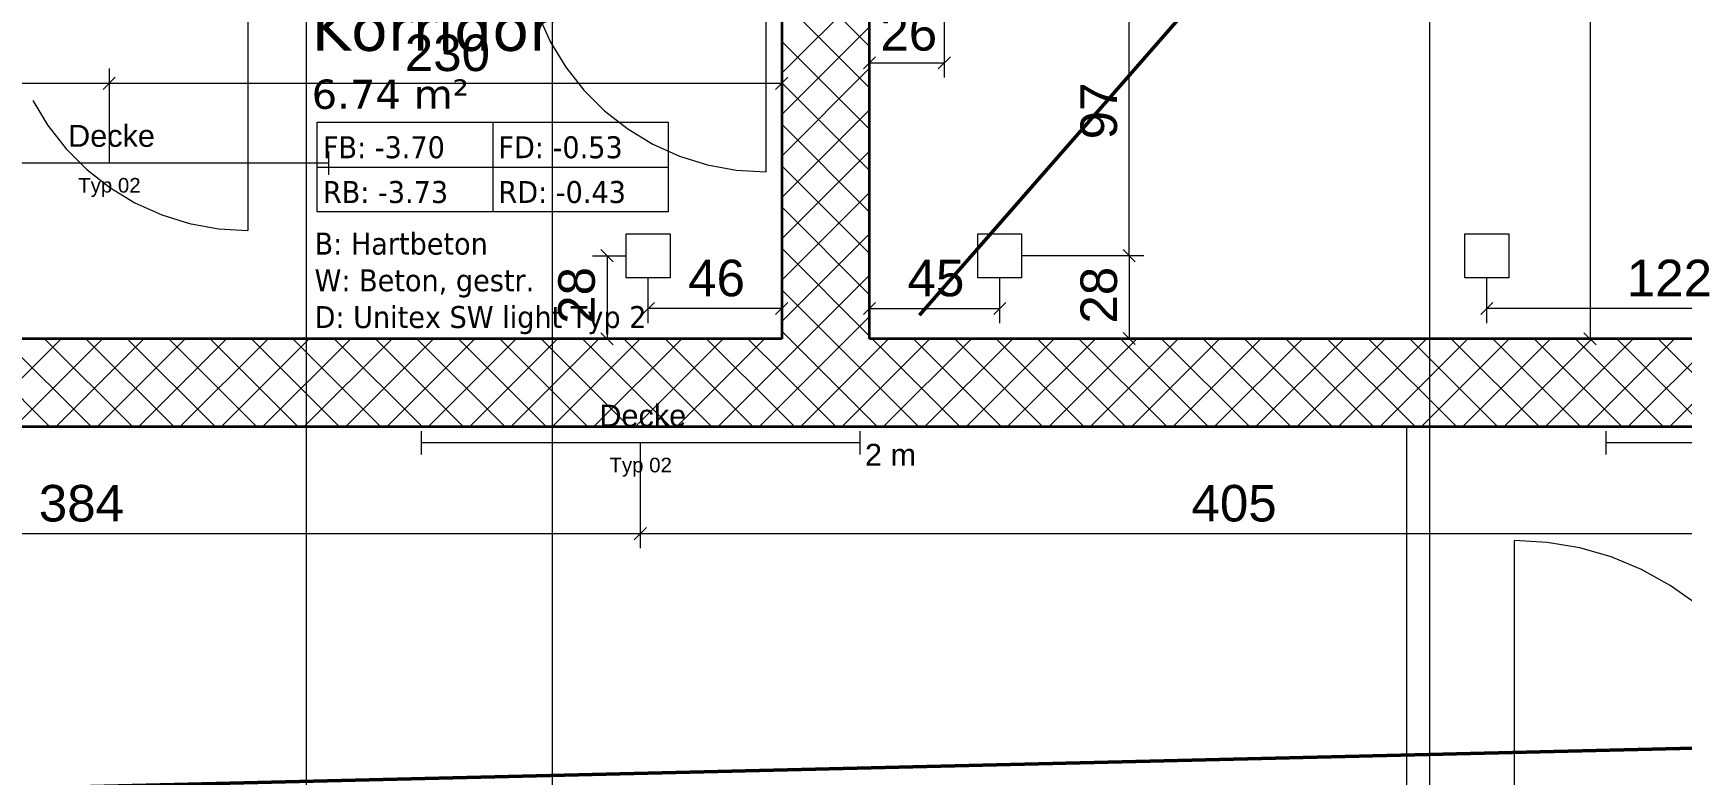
# Model space of a CAD drawing. Extents: x -1132 to 613, y -179 to 712.
# Drawn here: x -1022.7 to -910, y 269.1 to 319.8 of the extents above; entities that cross this region are included whole.
import ezdxf
from ezdxf.lldxf.tags import DXFTag

# ---------------------------------------------------------------- set-up
doc = ezdxf.new("R2010")
doc.units = 0
doc.layers.get('0').update_dxf_attribs({"lineweight": 13})
for name, color, linetype, lineweight in [('A-AREA-____-IDEN', 7, 'Continuous', 5), ('A-DOOR-OPNG-OTLN', 7, 'Continuous', 9), ('A-FLOR-____-OTLN', 7, 'Continuous', 9), ('A-WALL-____-MCUT', 7, 'Continuous', 35), ('A-WALL-____-PATT', 7, 'Continuous', 35), ('S-GRID-____-OTLN', 7, 'Continuous', 5)]:
    doc.layers.add(name, color=color, linetype=linetype, lineweight=lineweight)
for name, color, linetype, lineweight, true_color in [('EL01_VVV_Mass', 7, 'Continuous', 13, 0xb2b200), ('EL01_WAN_HLKS', 5, 'Continuous', 13, 0x0000ff), ('EL01_WAN_Leuchten', 7, 'Continuous', 13, 0x0080ff), ('EL01_WAN_Leuchtentyp', 7, 'Continuous', 13, 0x0099ff), ('X_Geometrie', 3, 'Continuous', 50, 0x00ff00)]:
    doc.layers.add(name, color=color, linetype=linetype, lineweight=lineweight, true_color=true_color)
doc.styles.get("Standard").update_dxf_attribs({"font": 'arial.ttf'})
tags = doc.linetypes.add('_Rasterlinie_', pattern=[0.375, 0.2, -0.05, 0.075, -0.05]).pattern_tags.tags
tags[10:11] = [DXFTag(74, 4), DXFTag(75, 0), DXFTag(340, '0'), DXFTag(46, 1.0), DXFTag(50, 0.0), DXFTag(44, 0.0), DXFTag(45, 0.0)]
tags[8:9] = [DXFTag(74, 4), DXFTag(75, 0), DXFTag(340, '0'), DXFTag(46, 1.0), DXFTag(50, 0.0), DXFTag(44, 0.0), DXFTag(45, 0.0)]
tags[6:7] = [DXFTag(74, 4), DXFTag(75, 0), DXFTag(340, '0'), DXFTag(46, 1.0), DXFTag(50, 0.0), DXFTag(44, 0.0), DXFTag(45, 0.0)]
tags[4:5] = [DXFTag(74, 4), DXFTag(75, 0), DXFTag(340, '0'), DXFTag(46, 1.0), DXFTag(50, 0.0), DXFTag(44, 0.0), DXFTag(45, 0.0)]

# ---------------------------------------------------------------- blocks, each defined once
blk = doc.blocks.new('Referenz-A0UNPDE96I', base_point=(-1115.89, -117.37))
at = {"layer": 'A-AREA-____-IDEN', "color": 0, "linetype": 'Continuous', "ltscale": 0.13}
for p, q in [((-1003.27, 313.68), (-979.27, 313.68)), ((-1003.27, 307.56), (-1003.27, 313.68)), ((-991.27, 313.68), (-991.27, 307.56)), ((-979.27, 313.68), (-979.27, 307.56)), ((-1003.27, 310.62), (-979.27, 310.62)), ((-979.27, 307.56), (-1003.27, 307.56))]:
    blk.add_line(p, q, dxfattribs=at)
at = {"layer": 'A-DOOR-OPNG-OTLN', "color": 0, "linetype": 'Continuous', "ltscale": 0.13}
for p, q in [((-972.61, 326.88), (-972.61, 310.28)), ((-1008.01, 322.88), (-1008.01, 306.28)), ((-988.14, 320.99), (-987.31, 319.16)), ((-987.31, 319.16), (-986.28, 317.45)), ((-986.28, 317.45), (-985.04, 315.87)), ((-985.04, 315.87), (-983.62, 314.45)), ((-1022.71, 315.16), (-1021.68, 313.45)), ((-983.62, 314.45), (-982.04, 313.22)), ((-1021.68, 313.45), (-1020.44, 311.87)), ((-982.04, 313.22), (-980.33, 312.18)), ((-980.33, 312.18), (-978.5, 311.36)), ((-1020.44, 311.87), (-1019.02, 310.45)), ((-978.5, 311.36), (-976.59, 310.76)), ((-1019.02, 310.45), (-1017.44, 309.22)), ((-976.59, 310.76), (-974.62, 310.4)), ((-974.62, 310.4), (-972.61, 310.28)), ((-1017.44, 309.22), (-1015.73, 308.18)), ((-1015.73, 308.18), (-1013.9, 307.36)), ((-1013.9, 307.36), (-1011.99, 306.76)), ((-1011.99, 306.76), (-1010.02, 306.4)), ((-1010.02, 306.4), (-1008.01, 306.28)), ((-921.41, 265.08), (-921.41, 285.08)), ((-919.18, 284.95), (-921.41, 285.08)), ((-916.96, 284.58), (-919.18, 284.95)), ((-914.81, 283.96), (-916.96, 284.58)), ((-912.74, 283.1), (-914.81, 283.96)), ((-910.77, 282.01), (-912.74, 283.1)), ((-908.94, 280.71), (-910.77, 282.01))]:
    blk.add_line(p, q, dxfattribs=at)
at = {"layer": 'A-FLOR-____-OTLN', "color": 0, "linetype": 'Continuous', "ltscale": 0.13}
blk.add_line((-928.81, 292.88), (-928.81, 264.88), dxfattribs=at)
at = {"layer": 'A-WALL-____-MCUT', "color": 0, "linetype": 'Continuous', "ltscale": 0.35}
for p, q in [((-965.51, 298.88), (-965.51, 418.08)), ((-971.51, 367.68), (-971.51, 298.88)), ((-971.51, 298.88), (-1055.11, 298.88)), ((-898.91, 298.88), (-965.51, 298.88)), ((-1055.11, 292.88), (-775.31, 292.88))]:
    blk.add_line(p, q, dxfattribs=at)
at = {"layer": 'A-WALL-____-PATT', "color": 0, "linetype": 'Continuous', "lineweight": 9, "ltscale": 0.13}
for p, q in [((-965.51, 318.86), (-971.51, 324.86)), ((-971.51, 317.03), (-965.51, 323.03)), ((-965.51, 316.03), (-971.51, 322.03)), ((-971.51, 314.2), (-965.51, 320.2)), ((-965.51, 313.2), (-971.51, 319.2)), ((-971.51, 311.37), (-965.51, 317.37)), ((-965.51, 310.37), (-971.51, 316.37)), ((-971.51, 308.54), (-965.51, 314.54)), ((-965.51, 307.54), (-971.51, 313.54)), ((-971.51, 305.71), (-965.51, 311.71)), ((-965.51, 304.71), (-971.51, 310.71)), ((-971.51, 302.88), (-965.51, 308.88)), ((-965.51, 301.89), (-971.51, 307.89)), ((-971.51, 300.06), (-965.51, 306.06)), ((-965.51, 299.06), (-971.51, 305.06)), ((-971.51, 297.23), (-965.51, 303.23)), ((-965.51, 296.23), (-971.51, 302.23)), ((-971.51, 294.4), (-965.51, 300.4)), ((-1021.56, 292.88), (-1027.56, 298.88)), ((-1026.78, 292.88), (-1020.78, 298.88)), ((-1018.73, 292.88), (-1024.73, 298.88)), ((-1023.95, 292.88), (-1017.95, 298.88)), ((-1015.9, 292.88), (-1021.9, 298.88)), ((-1021.12, 292.88), (-1015.12, 298.88)), ((-1013.08, 292.88), (-1019.08, 298.88)), ((-1018.29, 292.88), (-1012.29, 298.88)), ((-1010.25, 292.88), (-1016.25, 298.88)), ((-1015.46, 292.88), (-1009.46, 298.88)), ((-1007.42, 292.88), (-1013.42, 298.88)), ((-1012.63, 292.88), (-1006.63, 298.88)), ((-1004.59, 292.88), (-1010.59, 298.88)), ((-1009.81, 292.88), (-1003.81, 298.88)), ((-1001.76, 292.88), (-1007.76, 298.88)), ((-1006.98, 292.88), (-1000.98, 298.88)), ((-998.93, 292.88), (-1004.93, 298.88)), ((-1004.15, 292.88), (-998.15, 298.88)), ((-996.1, 292.88), (-1002.1, 298.88)), ((-1001.32, 292.88), (-995.32, 298.88)), ((-993.28, 292.88), (-999.28, 298.88)), ((-998.49, 292.88), (-992.49, 298.88)), ((-990.45, 292.88), (-996.45, 298.88)), ((-995.66, 292.88), (-989.66, 298.88)), ((-987.62, 292.88), (-993.62, 298.88)), ((-992.83, 292.88), (-986.83, 298.88)), ((-984.79, 292.88), (-990.79, 298.88)), ((-990.01, 292.88), (-984.01, 298.88)), ((-981.96, 292.88), (-987.96, 298.88)), ((-987.18, 292.88), (-981.18, 298.88)), ((-979.13, 292.88), (-985.13, 298.88)), ((-984.35, 292.88), (-978.35, 298.88)), ((-976.31, 292.88), (-982.31, 298.88)), ((-981.52, 292.88), (-975.52, 298.88)), ((-973.48, 292.88), (-979.48, 298.88)), ((-978.69, 292.88), (-972.69, 298.88)), ((-971.51, 293.74), (-976.65, 298.88)), ((-971.51, 296.57), (-973.82, 298.88)), ((-965.51, 293.4), (-971.51, 299.4)), ((-965.51, 297.57), (-964.21, 298.88)), ((-965.51, 294.74), (-961.38, 298.88)), ((-959.34, 292.88), (-965.34, 298.88)), ((-964.55, 292.88), (-958.55, 298.88)), ((-956.51, 292.88), (-962.51, 298.88)), ((-961.72, 292.88), (-955.72, 298.88)), ((-953.68, 292.88), (-959.68, 298.88)), ((-958.89, 292.88), (-952.89, 298.88)), ((-950.85, 292.88), (-956.85, 298.88)), ((-956.07, 292.88), (-950.07, 298.88)), ((-948.02, 292.88), (-954.02, 298.88)), ((-953.24, 292.88), (-947.24, 298.88)), ((-945.19, 292.88), (-951.19, 298.88)), ((-950.41, 292.88), (-944.41, 298.88)), ((-942.36, 292.88), (-948.36, 298.88)), ((-947.58, 292.88), (-941.58, 298.88)), ((-939.54, 292.88), (-945.54, 298.88)), ((-944.75, 292.88), (-938.75, 298.88)), ((-936.71, 292.88), (-942.71, 298.88)), ((-941.92, 292.88), (-935.92, 298.88)), ((-933.88, 292.88), (-939.88, 298.88)), ((-939.09, 292.88), (-933.09, 298.88)), ((-931.05, 292.88), (-937.05, 298.88)), ((-936.27, 292.88), (-930.27, 298.88)), ((-928.22, 292.88), (-934.22, 298.88)), ((-933.44, 292.88), (-927.44, 298.88)), ((-925.39, 292.88), (-931.39, 298.88)), ((-930.61, 292.88), (-924.61, 298.88)), ((-922.57, 292.88), (-928.57, 298.88)), ((-927.78, 292.88), (-921.78, 298.88)), ((-919.74, 292.88), (-925.74, 298.88)), ((-924.95, 292.88), (-918.95, 298.88)), ((-916.91, 292.88), (-922.91, 298.88)), ((-922.12, 292.88), (-916.12, 298.88)), ((-914.08, 292.88), (-920.08, 298.88)), ((-919.3, 292.88), (-913.3, 298.88)), ((-911.25, 292.88), (-917.25, 298.88)), ((-916.47, 292.88), (-910.47, 298.88)), ((-908.42, 292.88), (-914.42, 298.88)), ((-913.64, 292.88), (-907.64, 298.88)), ((-905.6, 292.88), (-911.6, 298.88)), ((-910.81, 292.88), (-904.81, 298.88)), ((-970.21, 292.88), (-965.51, 297.57)), ((-975.86, 292.88), (-971.51, 297.23)), ((-967.82, 292.88), (-971.51, 296.57)), ((-962.16, 292.88), (-965.51, 296.23)), ((-973.04, 292.88), (-971.51, 294.4)), ((-967.38, 292.88), (-965.51, 294.74)), ((-970.65, 292.88), (-971.51, 293.74)), ((-964.99, 292.88), (-965.51, 293.4))]:
    blk.add_line(p, q, dxfattribs=at)
at = {"layer": 'S-GRID-____-OTLN', "color": 0, "linetype": '_Rasterlinie_', "ltscale": 0.13}
for p, q in [((-987.21, 645.66), (-987.21, 244.87)), ((-1004.01, -113.6), (-1004.01, 631.48)), ((-927.21, -113.6), (-927.21, 631.48))]:
    blk.add_line(p, q, dxfattribs=at)
at = {"layer": 'X_Geometrie', "color": 0, "linetype": 'Continuous', "ltscale": 0.5}
for p, q in [((-860.47, 416.74), (-962.09, 300.49)), ((-1107.61, 266.12), (-130.74, 289.53))]:
    blk.add_line(p, q, dxfattribs=at)
at = {"layer": 'A-AREA-____-IDEN', "color": 0, "linetype": 'Continuous', "ltscale": 0.13, "attachment_point": 1}
for s, insert, char_height in [('{\\fVerdana;Korridor}', (-1003.66, 321.57), 3), ('{\\fVerdana;6.74 m²}', (-1003.65, 316.6), 2), ('{\\W0.9;\\fVerdana;FB: -3.70}', (-1002.88, 312.72), 1.5), ('{\\W0.9;\\fVerdana;FD: -0.53}', (-990.88, 312.72), 1.5), ('{\\W0.9;\\fVerdana;RB: -3.73}', (-1002.88, 309.66), 1.5), ('{\\W0.9;\\fVerdana;RD: -0.43}', (-990.88, 309.66), 1.5), ('{\\W0.9;\\fVerdana;B: Hartbeton}', (-1003.45, 306.13), 1.5), ('{\\W0.9;\\fVerdana;W: Beton, gestr.}', (-1003.45, 303.62), 1.5), ('{\\W0.9;\\fVerdana;D: Unitex SW light Typ 2}', (-1003.45, 301.11), 1.5)]:
    blk.add_mtext(s, dxfattribs=dict(at, insert=insert, char_height=char_height))
blk = doc.blocks.new('Maß-A0UNPE5N6I', base_point=(-919.75, 298.46))
at = {"color": 0, "lineweight": -2}
for p, q in [((-917.25, 364.28), (-910.94, 364.28)), ((-915.84, 363.86), (-916.67, 364.69)), ((-916.25, 364.28), (-916.25, 298.88)), ((-917.25, 298.88), (-898.91, 298.88)), ((-915.84, 298.46), (-916.67, 299.29))]:
    blk.add_line(p, q, dxfattribs=at)
at = {"color": 0, "lineweight": -2, "insert": (-919.75, 333.38), "char_height": 2.5, "attachment_point": 1, "rotation": 90}
blk.add_mtext('{\\fArial;327}', dxfattribs=at)
blk = doc.blocks.new('Maß-A0UNPE5P6I', base_point=(-986.79, 298.46))
at = {"color": 0, "lineweight": -2}
for p, q in [((-984.45, 304.55), (-982.14, 304.55)), ((-983.04, 304.14), (-983.87, 304.97)), ((-983.45, 304.55), (-983.45, 298.88)), ((-984.45, 298.88), (-971.51, 298.88)), ((-983.04, 298.46), (-983.87, 299.29))]:
    blk.add_line(p, q, dxfattribs=at)
at = {"color": 0, "lineweight": -2, "insert": (-986.79, 299.9), "char_height": 2.5, "attachment_point": 1, "rotation": 90}
blk.add_mtext('{\\fArial;28}', dxfattribs=at)
blk = doc.blocks.new('Deckendose UP-A0UNPE796I', base_point=(-924.81, 303.05))
at = {"color": 0, "lineweight": -2}
for p, q in [((-924.81, 306.05), (-921.81, 306.05)), ((-924.81, 303.05), (-924.81, 306.05)), ((-921.81, 306.05), (-921.81, 303.05)), ((-921.81, 303.05), (-924.81, 303.05))]:
    blk.add_line(p, q, dxfattribs=at)
blk = doc.blocks.new('Maß-A0UNPE7X6I', base_point=(-981.05, 298.88))
at = {"color": 0, "lineweight": -2}
for p, q in [((-980.64, 299.95), (-980.64, 303.05)), ((-971.51, 301.95), (-971.51, 298.88)), ((-981.05, 300.53), (-980.22, 301.36)), ((-971.51, 300.95), (-980.64, 300.95)), ((-971.93, 300.53), (-971.1, 301.36))]:
    blk.add_line(p, q, dxfattribs=at)
at = {"color": 0, "lineweight": -2, "insert": (-977.91, 304.28), "char_height": 2.5, "attachment_point": 1}
blk.add_mtext('{\\fArial;46}', dxfattribs=at)
blk = doc.blocks.new('Maß-A0UNPEBV6I', base_point=(-958.97, 304.14))
at = {"color": 0, "lineweight": -2}
for p, q in [((-946.75, 324.04), (-958.97, 324.04)), ((-948.17, 324.45), (-947.34, 323.62)), ((-947.75, 304.55), (-947.75, 324.04)), ((-946.75, 304.55), (-955.11, 304.55)), ((-948.17, 304.97), (-947.34, 304.14))]:
    blk.add_line(p, q, dxfattribs=at)
at = {"color": 0, "lineweight": -2, "insert": (-951.09, 312.51), "char_height": 2.5, "attachment_point": 1, "rotation": 90}
blk.add_mtext('{\\fArial;97}', dxfattribs=at)
blk = doc.blocks.new('Maß-A0UNPECT6I', base_point=(-981.59, 284.55))
at = {"color": 0, "lineweight": -2}
for p, q in [((-981.17, 284.55), (-981.17, 291.75)), ((-900.17, 284.55), (-900.17, 291.75)), ((-980.76, 285.96), (-981.59, 285.13)), ((-981.17, 285.55), (-900.17, 285.55)), ((-899.76, 285.96), (-900.59, 285.13))]:
    blk.add_line(p, q, dxfattribs=at)
at = {"color": 0, "lineweight": -2, "insert": (-943.5, 288.88), "char_height": 2.5, "attachment_point": 1}
blk.add_mtext('{\\fArial;405}', dxfattribs=at)
blk = doc.blocks.new('LED-Langfeldleuchte 37W-A0UNPED76I', base_point=(-1032.49, 310.08))
at = {"color": 0, "lineweight": -2}
for p, q in [((-1032.49, 311.68), (-1032.49, 310.08)), ((-1002.49, 311.68), (-1002.49, 310.08)), ((-1002.49, 310.88), (-1032.49, 310.88))]:
    blk.add_line(p, q, dxfattribs=at)
blk = doc.blocks.new('Bemerkung 1-A0UNPED96I', base_point=(-1019.61, 308.87))
at = {"color": 0, "lineweight": -2, "insert": (-1019.61, 309.87), "char_height": 1, "attachment_point": 1}
blk.add_mtext('{\\fArial;Typ 02}', dxfattribs=at)
blk = doc.blocks.new('Absolute Höhe-A0UNPEDB6I', base_point=(-1020.3, 312))
at = {"color": 0, "lineweight": -2, "insert": (-1020.3, 313.5), "char_height": 1.5, "attachment_point": 1}
blk.add_mtext('{\\fArial;Decke}', dxfattribs=at)
blk = doc.blocks.new('Maß-A0UNPEFD6I', base_point=(-1017.9, 298.88))
at = {"color": 0, "lineweight": -2}
for p, q in [((-1017.07, 316.76), (-1017.9, 315.93)), ((-1017.49, 317.35), (-1017.49, 310.88)), ((-971.1, 316.76), (-971.93, 315.93)), ((-971.51, 317.35), (-971.51, 298.88)), ((-1017.49, 316.35), (-971.51, 316.35))]:
    blk.add_line(p, q, dxfattribs=at)
at = {"color": 0, "lineweight": -2, "insert": (-997.28, 319.68), "char_height": 2.5, "attachment_point": 1}
blk.add_mtext('{\\fArial;230}', dxfattribs=at)
blk = doc.blocks.new('Maß-A0UNPET36I', base_point=(-965.93, 299.95))
at = {"color": 0, "lineweight": -2}
for p, q in [((-965.51, 299.95), (-965.51, 303.88)), ((-956.61, 299.95), (-956.61, 303.05)), ((-965.1, 301.36), (-965.93, 300.53)), ((-965.51, 300.95), (-956.61, 300.95)), ((-956.2, 301.36), (-957.02, 300.53))]:
    blk.add_line(p, q, dxfattribs=at)
at = {"color": 0, "lineweight": -2, "insert": (-962.91, 304.28), "char_height": 2.5, "attachment_point": 1}
blk.add_mtext('{\\fArial;45}', dxfattribs=at)
blk = doc.blocks.new('LED-Langfeldleuchte 37W-A0UNPF2B6I', base_point=(-915.17, 290.95))
at = {"color": 0, "lineweight": -2}
for p, q in [((-915.17, 292.55), (-915.17, 290.95)), ((-885.17, 292.55), (-885.17, 290.95)), ((-885.17, 291.75), (-915.17, 291.75))]:
    blk.add_line(p, q, dxfattribs=at)
blk = doc.blocks.new('Maß-A0UNPF376I', base_point=(-1038.08, 310.88))
at = {"color": 0, "lineweight": -2}
for p, q in [((-1037.25, 316.76), (-1038.08, 315.93)), ((-1037.66, 317.35), (-1037.66, 310.88)), ((-1017.07, 316.76), (-1017.9, 315.93)), ((-1017.49, 317.35), (-1017.49, 310.88)), ((-1037.66, 316.35), (-1017.49, 316.35))]:
    blk.add_line(p, q, dxfattribs=at)
at = {"color": 0, "lineweight": -2, "insert": (-1029.98, 319.68), "char_height": 2.5, "attachment_point": 1}
blk.add_mtext('{\\fArial;101}', dxfattribs=at)
blk = doc.blocks.new('Maß-A0UNPF3T6I', base_point=(-1058.33, 284.55))
at = {"color": 0, "lineweight": -2}
for p, q in [((-1057.91, 284.55), (-1057.91, 291.75)), ((-981.17, 284.55), (-981.17, 291.75)), ((-1057.5, 285.96), (-1058.33, 285.13)), ((-1057.91, 285.55), (-981.17, 285.55)), ((-980.76, 285.96), (-981.59, 285.13))]:
    blk.add_line(p, q, dxfattribs=at)
at = {"color": 0, "lineweight": -2, "insert": (-1022.3, 288.88), "char_height": 2.5, "attachment_point": 1}
blk.add_mtext('{\\fArial;384}', dxfattribs=at)
blk = doc.blocks.new('LED-Langfeldleuchte 37W-A0UNPF3X6I', base_point=(-996.17, 290.95))
at = {"color": 0, "lineweight": -2}
for p, q in [((-996.17, 292.55), (-996.17, 290.95)), ((-966.17, 292.55), (-966.17, 290.95)), ((-966.17, 291.75), (-996.17, 291.75))]:
    blk.add_line(p, q, dxfattribs=at)
blk = doc.blocks.new('Absolute Höhe-A0UNPF3Z6I', base_point=(-965.82, 290.19))
at = {"color": 0, "lineweight": -2, "insert": (-965.82, 291.69), "char_height": 1.5, "attachment_point": 1}
blk.add_mtext('{\\fArial;2 m}', dxfattribs=at)
blk = doc.blocks.new('Bemerkung 1-A0UNPF416I', base_point=(-983.29, 289.74))
at = {"color": 0, "lineweight": -2, "insert": (-983.29, 290.74), "char_height": 1, "attachment_point": 1}
blk.add_mtext('{\\fArial;Typ 02}', dxfattribs=at)
blk = doc.blocks.new('Absolute Höhe-A0UNPF436I', base_point=(-983.98, 292.87))
at = {"color": 0, "lineweight": -2, "insert": (-983.98, 294.37), "char_height": 1.5, "attachment_point": 1}
blk.add_mtext('{\\fArial;Decke}', dxfattribs=at)
blk = doc.blocks.new('Deckendose UP-A0UNPFBD6I', base_point=(-958.11, 303.05))
at = {"color": 0, "lineweight": -2}
for p, q in [((-958.11, 306.05), (-955.11, 306.05)), ((-958.11, 303.05), (-958.11, 306.05)), ((-955.11, 306.05), (-955.11, 303.05)), ((-955.11, 303.05), (-958.11, 303.05))]:
    blk.add_line(p, q, dxfattribs=at)
blk = doc.blocks.new('Deckendose UP-A0UNPFCJ6I', base_point=(-982.14, 303.05))
at = {"color": 0, "lineweight": -2}
for p, q in [((-982.14, 306.05), (-979.14, 306.05)), ((-982.14, 303.05), (-982.14, 306.05)), ((-979.14, 306.05), (-979.14, 303.05)), ((-979.14, 303.05), (-982.14, 303.05))]:
    blk.add_line(p, q, dxfattribs=at)
blk = doc.blocks.new('Maß-A0UNPFQN6I', base_point=(-955.11, 298.48))
at = {"color": 0, "lineweight": -2}
for p, q in [((-946.75, 304.55), (-955.11, 304.55)), ((-947.34, 304.14), (-948.17, 304.97)), ((-947.75, 304.55), (-947.75, 298.9)), ((-946.75, 298.9), (-954.56, 298.9)), ((-947.34, 298.48), (-948.17, 299.31))]:
    blk.add_line(p, q, dxfattribs=at)
at = {"color": 0, "lineweight": -2, "insert": (-951.09, 299.91), "char_height": 2.5, "attachment_point": 1, "rotation": 90}
blk.add_mtext('{\\fArial;28}', dxfattribs=at)
blk = doc.blocks.new('Maß-A0UNPFXT6I', base_point=(-965.93, 316.75))
at = {"color": 0, "lineweight": -2}
for p, q in [((-965.51, 316.75), (-965.51, 329.88)), ((-960.39, 316.75), (-960.39, 322.62)), ((-965.93, 317.33), (-965.1, 318.16)), ((-965.51, 317.75), (-960.39, 317.75)), ((-960.81, 317.33), (-959.98, 318.16))]:
    blk.add_line(p, q, dxfattribs=at)
at = {"color": 0, "lineweight": -2, "insert": (-964.77, 321.08), "char_height": 2.5, "attachment_point": 1}
blk.add_mtext('{\\fArial;26}', dxfattribs=at)
blk = doc.blocks.new('Maß-A0UNPG996I', base_point=(-923.73, 298.88))
at = {"color": 0, "lineweight": -2}
for p, q in [((-923.31, 299.95), (-923.31, 303.05)), ((-898.91, 301.95), (-898.91, 298.88)), ((-923.73, 300.53), (-922.9, 301.36)), ((-898.91, 300.95), (-923.31, 300.95)), ((-899.33, 300.53), (-898.5, 301.36))]:
    blk.add_line(p, q, dxfattribs=at)
at = {"color": 0, "lineweight": -2, "insert": (-913.74, 304.28), "char_height": 2.5, "attachment_point": 1}
blk.add_mtext('{\\fArial;122}', dxfattribs=at)

msp = doc.modelspace()

# ---------------------------------------------------------------- block references
at = {"color": 9, "lineweight": 25, "ltscale": 0.25, "true_color": 0xc0c0c0}
msp.add_blockref('Referenz-A0UNPDE96I', (-1115.89, -117.37), dxfattribs=at)
at = {"layer": 'EL01_VVV_Mass', "linetype": 'Continuous', "ltscale": 0.13}
for name, p in [('Maß-A0UNPE5N6I', (-919.75, 298.46)), ('Maß-A0UNPFXT6I', (-965.93, 316.75)), ('Maß-A0UNPEBV6I', (-958.97, 304.14)), ('Maß-A0UNPF376I', (-1038.08, 310.88)), ('Maß-A0UNPEFD6I', (-1017.9, 298.88)), ('Maß-A0UNPE5P6I', (-986.79, 298.46)), ('Maß-A0UNPE7X6I', (-981.05, 298.88)), ('Maß-A0UNPET36I', (-965.93, 299.95)), ('Maß-A0UNPFQN6I', (-955.11, 298.48)), ('Maß-A0UNPG996I', (-923.73, 298.88)), ('Maß-A0UNPF3T6I', (-1058.33, 284.55)), ('Maß-A0UNPECT6I', (-981.59, 284.55))]:
    msp.add_blockref(name, p, dxfattribs=at)
at = {"layer": 'EL01_WAN_HLKS', "linetype": 'Continuous', "ltscale": 0.13}
for name, p in [('Deckendose UP-A0UNPFCJ6I', (-982.14, 303.05)), ('Deckendose UP-A0UNPFBD6I', (-958.11, 303.05)), ('Deckendose UP-A0UNPE796I', (-924.81, 303.05))]:
    msp.add_blockref(name, p, dxfattribs=at)
at = {"layer": 'EL01_WAN_Leuchten', "ltscale": 0.13}
for name, p in [('Absolute Höhe-A0UNPEDB6I', (-1020.3, 312)), ('LED-Langfeldleuchte 37W-A0UNPED76I', (-1032.49, 310.08)), ('Absolute Höhe-A0UNPF436I', (-983.98, 292.87)), ('LED-Langfeldleuchte 37W-A0UNPF3X6I', (-996.17, 290.95)), ('LED-Langfeldleuchte 37W-A0UNPF2B6I', (-915.17, 290.95)), ('Absolute Höhe-A0UNPF3Z6I', (-965.82, 290.19))]:
    msp.add_blockref(name, p, dxfattribs=at)
at = {"layer": 'EL01_WAN_Leuchtentyp', "ltscale": 0.13}
for name, p in [('Bemerkung 1-A0UNPED96I', (-1019.61, 308.87)), ('Bemerkung 1-A0UNPF416I', (-983.29, 289.74))]:
    msp.add_blockref(name, p, dxfattribs=at)

doc.saveas('drawing.dxf')
